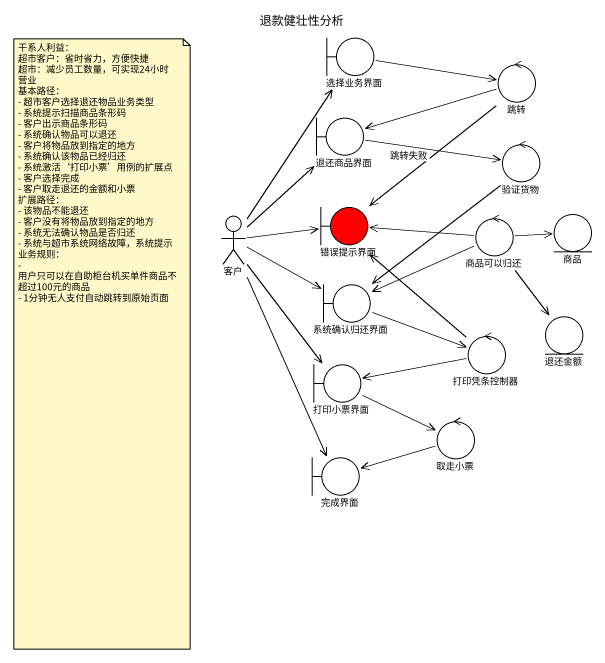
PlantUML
@startuml
title 退款健壮性分析
boundary 选择业务界面
control 跳转
boundary 退还商品界面
control 验证货物
actor 客户
boundary 错误提示界面 #FF0000
control 商品可以归还
entity 商品
boundary 系统确认归还界面
control 打印凭条控制器
entity 退还金额
boundary 打印小票界面
control 取走小票
boundary 完成界面
选择业务界面 -right-> 跳转
跳转 -left-> 退还商品界面
跳转 --> 错误提示界面 : 跳转失败
退还商品界面 -right-> 验证货物
验证货物 --> 系统确认归还界面
客户 -up-> 选择业务界面
客户 -up-> 退还商品界面
客户 -right-> 错误提示界面
客户 -right-> 系统确认归还界面
客户 --> 打印小票界面
客户 --> 完成界面
商品可以归还 -left-> 错误提示界面
商品可以归还 -right-> 商品
商品可以归还 -left-> 系统确认归还界面
商品可以归还 --> 退还金额
系统确认归还界面 -right-> 打印凭条控制器
打印凭条控制器 -up-> 错误提示界面
打印凭条控制器 -left-> 打印小票界面
打印小票界面 -right-> 取走小票
取走小票 -left-> 完成界面
note as N1
  干系人利益：
  超市客户：省时省力，方便快捷
  超市：减少员工数量，可实现24小时营业
  基本路径：
  - 超市客户选择退还物品业务类型
  - 系统提示扫描商品条形码
  - 客户出示商品条形码
  - 系统确认物品可以退还
  - 客户将物品放到指定的地方
  - 系统确认该物品已经归还
  - 系统激活‘打印小票’用例的扩展点
  - 客户选择完成
  - 客户取走退还的金额和小票
  扩展路径：
  - 该物品不能退还
  - 客户没有将物品放到指定的地方
  - 系统无法确认物品是否归还
  - 系统与超市系统网络故障，系统提示
  业务规则：
  - 用户只可以在自助柜台机买单件商品不超过100元的商品
  - 1分钟无人支付自动跳转到原始页面
end note
@enduml
